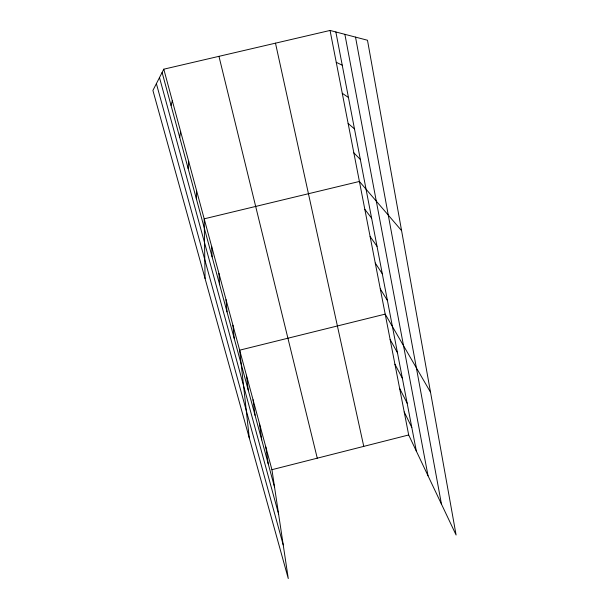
<?xml version="1.0" encoding="UTF-8"?>
<svg xmlns="http://www.w3.org/2000/svg" width="609" height="609" viewBox="0 0 609 609"><rect width="100%" height="100%" fill="white"/><g stroke="black" fill="none" stroke-linecap="round" stroke-linejoin="round"><path stroke-width="0.91" d="M196.357 198.778L196.547 190.48M188.151 168.526L188.683 161.377M179.716 137.413L180.614 131.475M171.038 105.41L172.317 100.759M163.791 69.19L152.905 90.429L288.27 578.55L271.934 469.691L163.791 69.19L330.055 30.45L367.486 40.24L456.095 535.006L408.685 434.971L330.055 30.45M271.934 469.691L408.685 434.971M336.252 62.301L342.243 65.209M342.273 93.291L348.447 97.509M348.135 123.46L354.476 128.918M353.844 152.844L360.345 159.474M401.582 230.644L359.409 181.459L204.198 218.829L205.066 278.534M364.829 209.351L371.604 218.144M370.112 236.536L377.017 246.325M375.266 263.042L382.292 273.776M380.298 288.902L387.423 300.526M430.525 392.234L385.2 314.13L239.664 350.175L249.271 437.924M390.125 339.495L397.464 352.778M394.936 364.235L402.359 378.303M399.633 388.382L407.139 403.188M404.209 411.95L411.798 427.449M156.384 83.631L283.215 544.88M159.489 77.587L278.587 514.042M162.108 72.471L274.568 487.253M218.958 56.332L317.266 458.181M275.489 43.163L363.763 446.374M335.856 31.965L416.343 451.124M344.877 34.325L428.02 475.758M355.527 37.111L441.449 504.1M265.79 446.93L268.226 463.86M259.495 423.62L261.725 439.873M253.047 399.74L255.057 415.277M246.439 375.266L248.213 390.049M232.92 325.206L234.206 338.368M226.015 299.613L227.028 311.907M218.928 273.365L219.666 284.746M211.658 246.447L212.099 256.861"/></g></svg>
